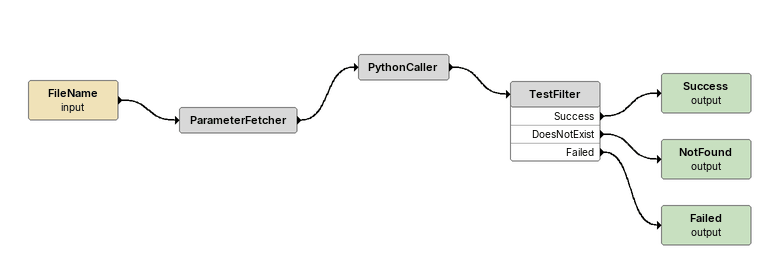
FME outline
FileName (input)
    -> ParameterFetcher
ParameterFetcher
    -> PythonCaller
PythonCaller
    -> TestFilter
TestFilter
    Success -> Success (output)
    DoesNotExist -> NotFound (output)
    Failed -> Failed (output)
Success (output)
NotFound (output)
Failed (output)
